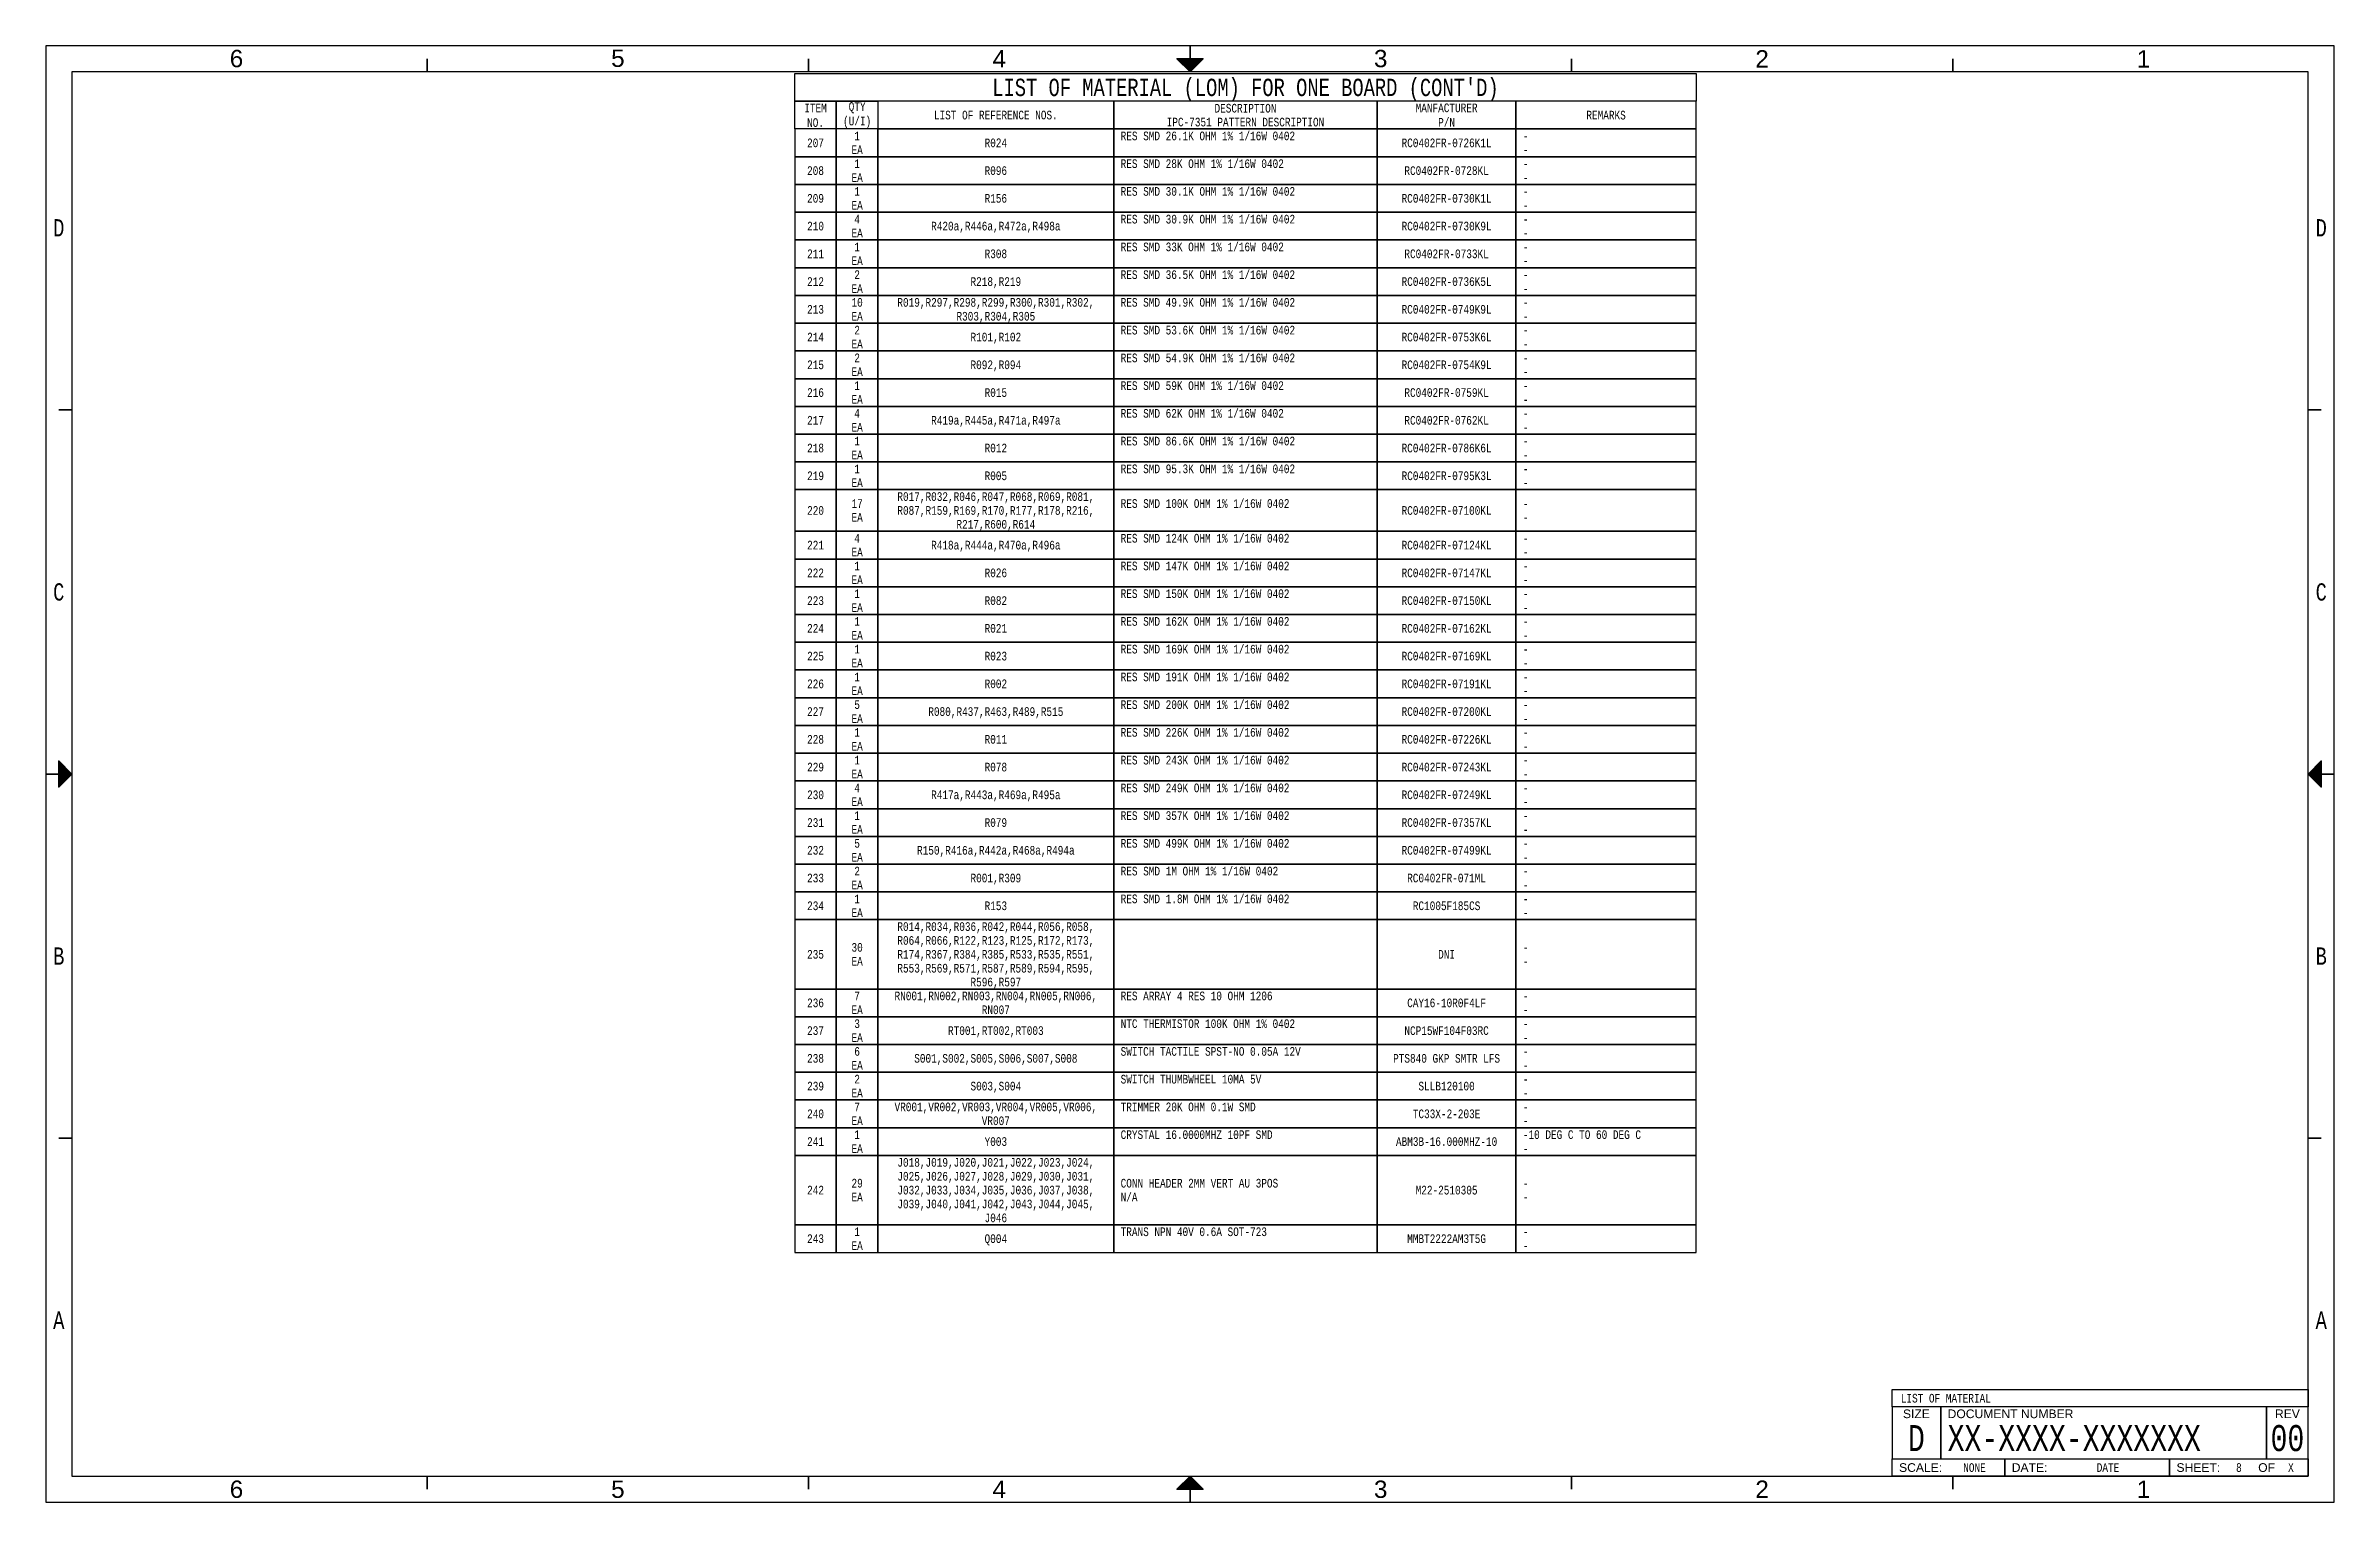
# Paper-space layout '08' of a CAD drawing. Header units: inches. Extents: x 0.2 to 16.8, y 0.2 to 10.8.
import ezdxf
from ezdxf.enums import TextEntityAlignment as Align

# ---------------------------------------------------------------- set-up
doc = ezdxf.new("R2010")
doc.units = ezdxf.units.IN
doc.header["$MEASUREMENT"] = 0
for name, color, linetype in [('BORDER', 13, 'Continuous'), ('SIGNAL', 84, 'Continuous'), ('TEXT', 252, 'Continuous')]:
    doc.layers.add(name, color=color, linetype=linetype)
doc.styles.add('Monotxt_75', font='monotxt.shx', dxfattribs={"width": 0.75})
doc.styles.get("Standard").update_dxf_attribs({"font": 'arial.ttf'})

# ---------------------------------------------------------------- blocks, each defined once
blk = doc.blocks.new('ANSI B Frame')
at = {"layer": 'BORDER', "lineweight": 35}
h = blk.add_hatch(color=256, dxfattribs=at)
h.dxf.hatch_style = 1
h.paths.add_polyline_path([(8.59375, 10.65625), (8.5, 10.65625), (8.5, 10.5625)])
h.paths.add_polyline_path([(8.5, 10.5625), (8.5, 10.65625), (8.40625, 10.65625)])
h = blk.add_hatch(color=256, dxfattribs=at)
h.dxf.hatch_style = 1
h.paths.add_polyline_path([(0.34375, 5.59375), (0.34375, 5.5), (0.4375, 5.5)])
h.paths.add_polyline_path([(0.4375, 5.5), (0.34375, 5.5), (0.34375, 5.40625)])
h = blk.add_hatch(color=256, dxfattribs=at)
h.dxf.hatch_style = 1
h.paths.add_polyline_path([(16.65625, 5.59375), (16.65625, 5.5), (16.5625, 5.5)])
h.paths.add_polyline_path([(16.5625, 5.5), (16.65625, 5.5), (16.65625, 5.40625)])
h = blk.add_hatch(color=256, dxfattribs=at)
h.dxf.hatch_style = 1
h.paths.add_polyline_path([(8.59375, 0.34375), (8.5, 0.34375), (8.5, 0.4375)])
h.paths.add_polyline_path([(8.5, 0.4375), (8.5, 0.34375), (8.40625, 0.34375)])
at = {"layer": 'BORDER'}
for points in [[(0.25, 0.25), (16.75, 0.25), (16.75, 10.75), (0.25, 10.75)], [(0.4375, 0.4375), (16.5625, 0.4375), (16.5625, 10.5625), (0.4375, 10.5625)], [(13.5625, 1.0625), (16.5625, 1.0625), (16.5625, 0.9375), (13.5625, 0.9375)], [(13.5625, 0.9375), (13.5625, 0.5625), (13.9125, 0.5625), (13.9125, 0.9375), (13.9125, 0.5625), (16.2625, 0.5625), (16.2625, 0.9375), (16.2625, 0.5625), (16.5625, 0.5625), (16.5625, 0.9375)], [(16.5625, 0.4375), (15.5625, 0.4375), (15.5625, 0.5625), (15.5625, 0.4375), (14.375, 0.4375), (14.375, 0.5625), (14.375, 0.4375), (13.5625, 0.4375), (13.5625, 0.5625), (16.5625, 0.5625)]]:
    blk.add_lwpolyline(points, close=True, dxfattribs=at)
at = {"layer": 'BORDER', "lineweight": 35}
for points in [[(8.5, 10.5625), (8.5, 10.75)], [(3, 10.65625), (3, 10.5625)], [(5.75, 10.65625), (5.75, 10.5625)], [(11.25, 10.65625), (11.25, 10.5625)], [(14, 10.65625), (14, 10.5625)], [(0.34375, 8.125), (0.4375, 8.125)], [(16.65625, 8.125), (16.5625, 8.125)], [(0.4375, 5.5), (0.25, 5.5)], [(16.5625, 5.5), (16.75, 5.5)], [(0.34375, 2.875), (0.4375, 2.875)], [(16.65625, 2.875), (16.5625, 2.875)], [(3, 0.34375), (3, 0.4375)], [(5.75, 0.34375), (5.75, 0.4375)], [(8.5, 0.4375), (8.5, 0.25)], [(11.25, 0.34375), (11.25, 0.4375)], [(14, 0.34375), (14, 0.4375)]]:
    blk.add_lwpolyline(points, dxfattribs=at)
for points in [[(8.5, 10.5625), (8.59375, 10.65625), (8.40625, 10.65625)], [(0.4375, 5.5), (0.34375, 5.59375), (0.34375, 5.40625)], [(16.5625, 5.5), (16.65625, 5.59375), (16.65625, 5.40625)], [(8.5, 0.4375), (8.59375, 0.34375), (8.40625, 0.34375)]]:
    blk.add_lwpolyline(points, close=True, dxfattribs=at)
at = {"layer": 'BORDER', "style": 'Monotxt_75', "width": 0.75}
for s, p in [('D', (0.34375, 9.4375)), ('D', (16.65625, 9.4375)), ('C', (0.34375, 6.8125)), ('C', (16.65625, 6.8125)), ('B', (0.34375, 4.1875)), ('B', (16.65625, 4.1875)), ('A', (0.34375, 1.5625)), ('A', (16.65625, 1.5625))]:
    blk.add_text(s, height=0.125, dxfattribs=at).set_placement(p, align=Align.MIDDLE_CENTER)
at = {"layer": 'BORDER'}
for s, p in [('SIZE', (13.7375, 0.8875)), ('REV', (16.4125, 0.8875)), ('OF', (16.2625, 0.5))]:
    blk.add_text(s, height=0.0625, dxfattribs=at).set_placement(p, align=Align.MIDDLE_CENTER)
for s, p in [('DOCUMENT NUMBER', (13.9625, 0.8875)), ('SCALE:', (13.6125, 0.5)), ('DATE:', (14.425, 0.5)), ('SHEET:', (15.6125, 0.5))]:
    blk.add_text(s, height=0.0625, dxfattribs=at).set_placement(p, align=Align.MIDDLE_LEFT)
at = {"layer": 'BORDER', "flags": 8}
for tag, p in [('ZN6', (1.625, 10.65787)), ('ZN5', (4.375, 10.66009)), ('ZN4', (7.125, 10.65625)), ('ZN3', (9.875, 10.65796)), ('ZN2', (12.625, 10.65574)), ('ZN1', (15.375, 10.65574)), ('ZN6', (1.625, 0.34375)), ('ZN5', (4.375, 0.34375)), ('ZN4', (7.125, 0.34375)), ('ZN3', (9.875, 0.34375)), ('ZN2', (12.625, 0.34375)), ('ZN1', (15.375, 0.34375))]:
    blk.add_attdef(tag, text='', height=0.125, dxfattribs=at).set_placement(p, align=Align.MIDDLE_CENTER)
at = {"layer": 'TEXT', "style": 'Monotxt_75', "width": 0.75, "flags": 8}
for tag, height, p in [('DESRP', 0.0625, (13.625, 1)), ('DWG_NO', 0.1875, (13.9625, 0.7125))]:
    blk.add_attdef(tag, text='', height=height, dxfattribs=at).set_placement(p, align=Align.MIDDLE_LEFT)
for tag, height, p in [('SHTSZ', 0.1875, (13.7375, 0.7125)), ('REV', 0.1875, (16.4125, 0.7125)), ('SCALE', 0.0625, (14.15625, 0.5)), ('REVDATE', 0.0625, (15.11875, 0.5)), ('CURRSHT', 0.0625, (16.0625, 0.5)), ('LASTSHT', 0.0625, (16.4375, 0.5))]:
    blk.add_attdef(tag, text='', height=height, dxfattribs=at).set_placement(p, align=Align.MIDDLE_CENTER)
blk = doc.blocks.new('LOM_HEADER_CONTD')
at = {"layer": 'BORDER'}
for points in [[(6.5, -0.2), (0, -0.2), (0, 0), (6.5, 0)], [(0, -0.2), (0.3, -0.2), (0.3, -0.4), (0, -0.4)], [(0.3, -0.2), (0.6, -0.2), (0.6, -0.4), (0.3, -0.4)], [(0.6, -0.4), (2.3, -0.4), (2.3, -0.2), (0.6, -0.2)], [(2.3, -0.4), (4.2, -0.4), (4.2, -0.2), (2.3, -0.2)], [(4.2, -0.4), (5.2, -0.4), (5.2, -0.2), (4.2, -0.2)], [(5.2, -0.4), (6.5, -0.4), (6.5, -0.2), (5.2, -0.2)]]:
    blk.add_lwpolyline(points, close=True, dxfattribs=at)
at = {"layer": 'TEXT', "style": 'Monotxt_75', "width": 0.75}
for s, height, p in [("LIST OF MATERIAL (LOM) FOR ONE BOARD (CONT'D)", 0.125, (3.25, -0.1)), ('IPC-7351 PATTERN DESCRIPTION', 0.0625, (3.25, -0.35)), ('DESCRIPTION', 0.0625, (3.25, -0.25)), ('REMARKS', 0.0625, (5.85, -0.3))]:
    blk.add_text(s, height=height, dxfattribs=at).set_placement(p, align=Align.MIDDLE_CENTER)
at = {"layer": 'TEXT', "char_height": 0.0625, "attachment_point": 5, "style": 'Monotxt_75'}
for s, insert, width in [('ITEM\\PNO.', (0.15, -0.302), 0.16406), ('QTY\\P(U/I)', (0.45, -0.3), 0.20312), ('LIST OF REFERENCE NOS.', (1.45, -0.3), 1.1), ('MANFACTURER\\PP/N', (4.7, -0.3), 0.5)]:
    blk.add_mtext(s, dxfattribs=dict(at, insert=insert, width=width))
blk = doc.blocks.new('LOM_REF01L')
at = {"layer": 'BORDER'}
for points in [[(0.3, 0), (0, 0), (0, -0.2), (0.3, -0.2)], [(0.6, 0), (0.3, 0), (0.3, -0.2), (0.6, -0.2)], [(2.3, 0), (0.6, 0), (0.6, -0.2), (2.3, -0.2)], [(4.2, 0), (2.3, 0), (2.3, -0.2), (4.2, -0.2)], [(5.2, 0), (4.2, 0), (4.2, -0.2), (5.2, -0.2)], [(6.5, 0), (5.2, 0), (5.2, -0.2), (6.5, -0.2)]]:
    blk.add_lwpolyline(points, close=True, dxfattribs=at)
at = {"layer": 'TEXT', "style": 'Monotxt_75', "width": 0.75, "flags": 8}
for tag, p in [('ITEM', (0.15, -0.1)), ('QTY', (0.45, -0.05)), ('U/I', (0.45, -0.15)), ('REFNOLIST', (1.45, -0.1)), ('MFGPN', (4.7, -0.1))]:
    blk.add_attdef(tag, text='', height=0.0625, dxfattribs=at).set_placement(p, align=Align.MIDDLE_CENTER)
for tag, p in [('DESCP', (2.35, -0.05)), ('IPC7351CODE', (2.35, -0.15)), ('REMARKS_L1', (5.25, -0.05)), ('REMARKS_L2', (5.25, -0.15))]:
    blk.add_attdef(tag, text='', height=0.0625, dxfattribs=at).set_placement(p, align=Align.MIDDLE_LEFT)
blk = doc.blocks.new('LOM_REF03L')
at = {"layer": 'BORDER'}
for points in [[(0.3, 0), (0, 0), (0, -0.3), (0.3, -0.3)], [(0.6, 0), (0.3, 0), (0.3, -0.3), (0.6, -0.3)], [(2.3, 0), (0.6, 0), (0.6, -0.3), (2.3, -0.3)], [(4.2, 0), (2.3, 0), (2.3, -0.3), (4.2, -0.3)], [(5.2, 0), (4.2, 0), (4.2, -0.3), (5.2, -0.3)], [(6.5, 0), (5.2, 0), (5.2, -0.3), (6.5, -0.3)]]:
    blk.add_lwpolyline(points, close=True, dxfattribs=at)
at = {"layer": 'TEXT', "style": 'Monotxt_75', "width": 0.75, "flags": 8}
for tag, p in [('ITEM', (0.15, -0.15)), ('QTY', (0.45, -0.1)), ('U/I', (0.45, -0.2)), ('REFNOLIST_L1', (1.45, -0.05)), ('REFNOLIST_L2', (1.45, -0.15)), ('MFGPN', (4.7, -0.15)), ('REFNOLIST_L3', (1.45, -0.25))]:
    blk.add_attdef(tag, text='', height=0.0625, dxfattribs=at).set_placement(p, align=Align.MIDDLE_CENTER)
for tag, p in [('DESCP', (2.35, -0.1)), ('REMARKS_L1', (5.25, -0.1)), ('IPC7351CODE', (2.35, -0.2)), ('REMARKS_L2', (5.25, -0.2))]:
    blk.add_attdef(tag, text='', height=0.0625, dxfattribs=at).set_placement(p, align=Align.MIDDLE_LEFT)
blk = doc.blocks.new('LOM_REF05L')
at = {"layer": 'BORDER'}
for points in [[(0.3, 0), (0, 0), (0, -0.5), (0.3, -0.5)], [(0.6, 0), (0.3, 0), (0.3, -0.5), (0.6, -0.5)], [(2.3, 0), (0.6, 0), (0.6, -0.5), (2.3, -0.5)], [(4.2, 0), (2.3, 0), (2.3, -0.5), (4.2, -0.5)], [(5.2, 0), (4.2, 0), (4.2, -0.5), (5.2, -0.5)], [(6.5, 0), (5.2, 0), (5.2, -0.5), (6.5, -0.5)]]:
    blk.add_lwpolyline(points, close=True, dxfattribs=at)
at = {"layer": 'TEXT', "style": 'Monotxt_75', "width": 0.75, "flags": 8}
for tag, p in [('REFNOLIST_L1', (1.45, -0.05)), ('REFNOLIST_L2', (1.45, -0.15)), ('ITEM', (0.15, -0.25)), ('QTY', (0.45, -0.2)), ('U/I', (0.45, -0.3)), ('REFNOLIST_L3', (1.45, -0.25)), ('REFNOLIST_L4', (1.45, -0.35)), ('MFGPN', (4.7, -0.25)), ('REFNOLIST_L5', (1.45, -0.45))]:
    blk.add_attdef(tag, text='', height=0.0625, dxfattribs=at).set_placement(p, align=Align.MIDDLE_CENTER)
for tag, p in [('DESCP', (2.35, -0.2)), ('IPC7351CODE', (2.35, -0.3)), ('REMARKS_L1', (5.25, -0.2)), ('REMARKS_L2', (5.25, -0.3))]:
    blk.add_attdef(tag, text='', height=0.0625, dxfattribs=at).set_placement(p, align=Align.MIDDLE_LEFT)
blk = doc.blocks.new('LOM_REF02L')
at = {"layer": 'BORDER'}
for points in [[(0.3, 0), (0, 0), (0, -0.2), (0.3, -0.2)], [(0.6, 0), (0.3, 0), (0.3, -0.2), (0.6, -0.2)], [(2.3, 0), (0.6, 0), (0.6, -0.2), (2.3, -0.2)], [(4.2, 0), (2.3, 0), (2.3, -0.2), (4.2, -0.2)], [(5.2, 0), (4.2, 0), (4.2, -0.2), (5.2, -0.2)], [(6.5, 0), (5.2, 0), (5.2, -0.2), (6.5, -0.2)]]:
    blk.add_lwpolyline(points, close=True, dxfattribs=at)
at = {"layer": 'TEXT', "style": 'Monotxt_75', "width": 0.75, "flags": 8}
for tag, p in [('ITEM', (0.15, -0.1)), ('QTY', (0.45, -0.05)), ('U/I', (0.45, -0.15)), ('REFNOLIST_L1', (1.45, -0.05)), ('REFNOLIST_L2', (1.45, -0.15)), ('MFGPN', (4.7, -0.1))]:
    blk.add_attdef(tag, text='', height=0.0625, dxfattribs=at).set_placement(p, align=Align.MIDDLE_CENTER)
for tag, p in [('DESCP', (2.35, -0.05)), ('IPC7351CODE', (2.35, -0.15)), ('REMARKS_L1', (5.25, -0.05)), ('REMARKS_L2', (5.25, -0.15))]:
    blk.add_attdef(tag, text='', height=0.0625, dxfattribs=at).set_placement(p, align=Align.MIDDLE_LEFT)
blk = doc.blocks.new('LOM_REF1L')
at = {"layer": 'BORDER'}
for points in [[(0.3, 0), (0, 0), (0, -0.2), (0.3, -0.2)], [(0.6, 0), (0.3, 0), (0.3, -0.2), (0.6, -0.2)], [(2.3, 0), (0.6, 0), (0.6, -0.2), (2.3, -0.2)], [(4.2, 0), (2.3, 0), (2.3, -0.2), (4.2, -0.2)], [(5.2, 0), (4.2, 0), (4.2, -0.2), (5.2, -0.2)], [(6.5, 0), (5.2, 0), (5.2, -0.2), (6.5, -0.2)]]:
    blk.add_lwpolyline(points, close=True, dxfattribs=at)
at = {"layer": 'TEXT', "style": 'Monotxt_75', "width": 0.75, "flags": 8}
for tag, p in [('ITEM', (0.15, -0.1)), ('QTY', (0.45, -0.05)), ('U/I', (0.45, -0.15)), ('REFNOLIST', (1.45, -0.1)), ('MFGPN', (4.7, -0.1))]:
    blk.add_attdef(tag, text='', height=0.0625, dxfattribs=at).set_placement(p, align=Align.MIDDLE_CENTER)
for tag, p in [('DESCP', (2.35, -0.05)), ('IPC7351CODE', (2.35, -0.15)), ('REMARKS_L1', (5.25, -0.05)), ('REMARKS_L2', (5.25, -0.15))]:
    blk.add_attdef(tag, text='', height=0.0625, dxfattribs=at).set_placement(p, align=Align.MIDDLE_LEFT)

psp = doc.layouts.new('08')

# ---------------------------------------------------------------- block references
ref = psp.add_blockref('ANSI B Frame', (0, 0))
ref.add_attrib('SHTSZ', 'D', dxfattribs={"layer": 'TEXT', "height": 0.1875, "style": 'Monotxt_75', "width": 0.75}).set_placement((13.7375, 0.7125), align=Align.MIDDLE_CENTER)
ref.add_attrib('DWG_NO', 'XX-XXXX-XXXXXXX', dxfattribs={"layer": 'TEXT', "height": 0.1875, "style": 'Monotxt_75', "width": 0.75}).set_placement((13.9625, 0.7125), align=Align.MIDDLE_LEFT)
ref.add_attrib('REV', '00', dxfattribs={"layer": 'TEXT', "height": 0.1875, "style": 'Monotxt_75', "width": 0.75}).set_placement((16.4125, 0.7125), align=Align.MIDDLE_CENTER)
ref.add_attrib('SCALE', 'NONE', dxfattribs={"layer": 'TEXT', "height": 0.0625, "style": 'Monotxt_75', "width": 0.75}).set_placement((14.1562, 0.5), align=Align.MIDDLE_CENTER)
ref.add_attrib('REVDATE', 'DATE', dxfattribs={"layer": 'TEXT', "height": 0.0625, "style": 'Monotxt_75', "width": 0.75}).set_placement((15.1188, 0.5), align=Align.MIDDLE_CENTER)
ref.add_attrib('CURRSHT', '8', dxfattribs={"layer": 'TEXT', "height": 0.0625, "style": 'Monotxt_75', "width": 0.75}).set_placement((16.0625, 0.5), align=Align.MIDDLE_CENTER)
ref.add_attrib('LASTSHT', 'X', dxfattribs={"layer": 'TEXT', "height": 0.0625, "style": 'Monotxt_75', "width": 0.75}).set_placement((16.4375, 0.5), align=Align.MIDDLE_CENTER)
ref.add_attrib('DESRP', 'LIST OF MATERIAL', dxfattribs={"layer": 'TEXT', "height": 0.0625, "style": 'Monotxt_75', "width": 0.75}).set_placement((13.625, 1), align=Align.MIDDLE_LEFT)
ref.add_attrib('ZN1', '1', dxfattribs={"layer": 'BORDER', "height": 0.125}).set_placement((15.375, 0.3438), align=Align.MIDDLE_CENTER)
ref.add_attrib('ZN1', '1', dxfattribs={"layer": 'BORDER', "height": 0.125}).set_placement((15.375, 10.6557), align=Align.MIDDLE_CENTER)
ref.add_attrib('ZN2', '2', dxfattribs={"layer": 'BORDER', "height": 0.125}).set_placement((12.625, 0.3438), align=Align.MIDDLE_CENTER)
ref.add_attrib('ZN2', '2', dxfattribs={"layer": 'BORDER', "height": 0.125}).set_placement((12.625, 10.6557), align=Align.MIDDLE_CENTER)
ref.add_attrib('ZN3', '3', dxfattribs={"layer": 'BORDER', "height": 0.125}).set_placement((9.875, 0.3438), align=Align.MIDDLE_CENTER)
ref.add_attrib('ZN3', '3', dxfattribs={"layer": 'BORDER', "height": 0.125}).set_placement((9.875, 10.658), align=Align.MIDDLE_CENTER)
ref.add_attrib('ZN4', '4', dxfattribs={"layer": 'BORDER', "height": 0.125}).set_placement((7.125, 0.3438), align=Align.MIDDLE_CENTER)
ref.add_attrib('ZN4', '4', dxfattribs={"layer": 'BORDER', "height": 0.125}).set_placement((7.125, 10.6562), align=Align.MIDDLE_CENTER)
ref.add_attrib('ZN5', '5', dxfattribs={"layer": 'BORDER', "height": 0.125}).set_placement((4.375, 0.3438), align=Align.MIDDLE_CENTER)
ref.add_attrib('ZN5', '5', dxfattribs={"layer": 'BORDER', "height": 0.125}).set_placement((4.375, 10.6601), align=Align.MIDDLE_CENTER)
ref.add_attrib('ZN6', '6', dxfattribs={"layer": 'BORDER', "height": 0.125}).set_placement((1.625, 0.3438), align=Align.MIDDLE_CENTER)
ref.add_attrib('ZN6', '6', dxfattribs={"layer": 'BORDER', "height": 0.125}).set_placement((1.625, 10.6579), align=Align.MIDDLE_CENTER)
for name, p, values in [('LOM_REF01L', (5.65, 10.15), {'ITEM': '207', 'QTY': '1', 'U/I': 'EA', 'REFNOLIST': 'R024', 'DESCP': 'RES SMD 26.1K OHM 1% 1/16W 0402', 'MFGPN': 'RC0402FR-0726K1L', 'REMARKS_L1': '-', 'REMARKS_L2': '-'}), ('LOM_REF01L', (5.65, 9.95), {'ITEM': '208', 'QTY': '1', 'U/I': 'EA', 'REFNOLIST': 'R096', 'DESCP': 'RES SMD 28K OHM 1% 1/16W 0402', 'MFGPN': 'RC0402FR-0728KL', 'REMARKS_L1': '-', 'REMARKS_L2': '-'}), ('LOM_REF01L', (5.65, 9.75), {'ITEM': '209', 'QTY': '1', 'U/I': 'EA', 'REFNOLIST': 'R156', 'DESCP': 'RES SMD 30.1K OHM 1% 1/16W 0402', 'MFGPN': 'RC0402FR-0730K1L', 'REMARKS_L1': '-', 'REMARKS_L2': '-'}), ('LOM_REF01L', (5.65, 9.55), {'ITEM': '210', 'QTY': '4', 'U/I': 'EA', 'REFNOLIST': 'R420a,R446a,R472a,R498a', 'DESCP': 'RES SMD 30.9K OHM 1% 1/16W 0402', 'MFGPN': 'RC0402FR-0730K9L', 'REMARKS_L1': '-', 'REMARKS_L2': '-'}), ('LOM_REF01L', (5.65, 9.35), {'ITEM': '211', 'QTY': '1', 'U/I': 'EA', 'REFNOLIST': 'R308', 'DESCP': 'RES SMD 33K OHM 1% 1/16W 0402', 'MFGPN': 'RC0402FR-0733KL', 'REMARKS_L1': '-', 'REMARKS_L2': '-'}), ('LOM_REF01L', (5.65, 9.15), {'ITEM': '212', 'QTY': '2', 'U/I': 'EA', 'REFNOLIST': 'R218,R219', 'DESCP': 'RES SMD 36.5K OHM 1% 1/16W 0402', 'MFGPN': 'RC0402FR-0736K5L', 'REMARKS_L1': '-', 'REMARKS_L2': '-'}), ('LOM_REF02L', (5.65, 8.95), {'ITEM': '213', 'QTY': '10', 'U/I': 'EA', 'REFNOLIST_L1': 'R019,R297,R298,R299,R300,R301,R302,', 'REFNOLIST_L2': 'R303,R304,R305', 'DESCP': 'RES SMD 49.9K OHM 1% 1/16W 0402', 'MFGPN': 'RC0402FR-0749K9L', 'REMARKS_L1': '-', 'REMARKS_L2': '-'}), ('LOM_REF01L', (5.65, 8.75), {'ITEM': '214', 'QTY': '2', 'U/I': 'EA', 'REFNOLIST': 'R101,R102', 'DESCP': 'RES SMD 53.6K OHM 1% 1/16W 0402', 'MFGPN': 'RC0402FR-0753K6L', 'REMARKS_L1': '-', 'REMARKS_L2': '-'}), ('LOM_REF01L', (5.65, 8.55), {'ITEM': '215', 'QTY': '2', 'U/I': 'EA', 'REFNOLIST': 'R092,R094', 'DESCP': 'RES SMD 54.9K OHM 1% 1/16W 0402', 'MFGPN': 'RC0402FR-0754K9L', 'REMARKS_L1': '-', 'REMARKS_L2': '-'}), ('LOM_REF01L', (5.65, 8.35), {'ITEM': '216', 'QTY': '1', 'U/I': 'EA', 'REFNOLIST': 'R015', 'DESCP': 'RES SMD 59K OHM 1% 1/16W 0402', 'MFGPN': 'RC0402FR-0759KL', 'REMARKS_L1': '-', 'REMARKS_L2': '-'}), ('LOM_REF01L', (5.65, 8.15), {'ITEM': '217', 'QTY': '4', 'U/I': 'EA', 'REFNOLIST': 'R419a,R445a,R471a,R497a', 'DESCP': 'RES SMD 62K OHM 1% 1/16W 0402', 'MFGPN': 'RC0402FR-0762KL', 'REMARKS_L1': '-', 'REMARKS_L2': '-'}), ('LOM_REF01L', (5.65, 7.95), {'ITEM': '218', 'QTY': '1', 'U/I': 'EA', 'REFNOLIST': 'R012', 'DESCP': 'RES SMD 86.6K OHM 1% 1/16W 0402', 'MFGPN': 'RC0402FR-0786K6L', 'REMARKS_L1': '-', 'REMARKS_L2': '-'}), ('LOM_REF01L', (5.65, 7.75), {'ITEM': '219', 'QTY': '1', 'U/I': 'EA', 'REFNOLIST': 'R005', 'DESCP': 'RES SMD 95.3K OHM 1% 1/16W 0402', 'MFGPN': 'RC0402FR-0795K3L', 'REMARKS_L1': '-', 'REMARKS_L2': '-'}), ('LOM_REF03L', (5.65, 7.55), {'ITEM': '220', 'QTY': '17', 'U/I': 'EA', 'REFNOLIST_L1': 'R017,R032,R046,R047,R068,R069,R081,', 'REFNOLIST_L2': 'R087,R159,R169,R170,R177,R178,R216,', 'REFNOLIST_L3': 'R217,R600,R614', 'DESCP': 'RES SMD 100K OHM 1% 1/16W 0402', 'MFGPN': 'RC0402FR-07100KL', 'REMARKS_L1': '-', 'REMARKS_L2': '-'}), ('LOM_REF01L', (5.65, 7.25), {'ITEM': '221', 'QTY': '4', 'U/I': 'EA', 'REFNOLIST': 'R418a,R444a,R470a,R496a', 'DESCP': 'RES SMD 124K OHM 1% 1/16W 0402', 'MFGPN': 'RC0402FR-07124KL', 'REMARKS_L1': '-', 'REMARKS_L2': '-'}), ('LOM_REF01L', (5.65, 7.05), {'ITEM': '222', 'QTY': '1', 'U/I': 'EA', 'REFNOLIST': 'R026', 'DESCP': 'RES SMD 147K OHM 1% 1/16W 0402', 'MFGPN': 'RC0402FR-07147KL', 'REMARKS_L1': '-', 'REMARKS_L2': '-'}), ('LOM_REF01L', (5.65, 6.85), {'ITEM': '223', 'QTY': '1', 'U/I': 'EA', 'REFNOLIST': 'R082', 'DESCP': 'RES SMD 150K OHM 1% 1/16W 0402', 'MFGPN': 'RC0402FR-07150KL', 'REMARKS_L1': '-', 'REMARKS_L2': '-'}), ('LOM_REF01L', (5.65, 6.65), {'ITEM': '224', 'QTY': '1', 'U/I': 'EA', 'REFNOLIST': 'R021', 'DESCP': 'RES SMD 162K OHM 1% 1/16W 0402', 'MFGPN': 'RC0402FR-07162KL', 'REMARKS_L1': '-', 'REMARKS_L2': '-'}), ('LOM_REF01L', (5.65, 6.45), {'ITEM': '225', 'QTY': '1', 'U/I': 'EA', 'REFNOLIST': 'R023', 'DESCP': 'RES SMD 169K OHM 1% 1/16W 0402', 'MFGPN': 'RC0402FR-07169KL', 'REMARKS_L1': '-', 'REMARKS_L2': '-'}), ('LOM_REF01L', (5.65, 6.25), {'ITEM': '226', 'QTY': '1', 'U/I': 'EA', 'REFNOLIST': 'R002', 'DESCP': 'RES SMD 191K OHM 1% 1/16W 0402', 'MFGPN': 'RC0402FR-07191KL', 'REMARKS_L1': '-', 'REMARKS_L2': '-'}), ('LOM_REF01L', (5.65, 6.05), {'ITEM': '227', 'QTY': '5', 'U/I': 'EA', 'REFNOLIST': 'R080,R437,R463,R489,R515', 'DESCP': 'RES SMD 200K OHM 1% 1/16W 0402', 'MFGPN': 'RC0402FR-07200KL', 'REMARKS_L1': '-', 'REMARKS_L2': '-'}), ('LOM_REF01L', (5.65, 5.85), {'ITEM': '228', 'QTY': '1', 'U/I': 'EA', 'REFNOLIST': 'R011', 'DESCP': 'RES SMD 226K OHM 1% 1/16W 0402', 'MFGPN': 'RC0402FR-07226KL', 'REMARKS_L1': '-', 'REMARKS_L2': '-'}), ('LOM_REF01L', (5.65, 5.65), {'ITEM': '229', 'QTY': '1', 'U/I': 'EA', 'REFNOLIST': 'R078', 'DESCP': 'RES SMD 243K OHM 1% 1/16W 0402', 'MFGPN': 'RC0402FR-07243KL', 'REMARKS_L1': '-', 'REMARKS_L2': '-'}), ('LOM_REF01L', (5.65, 5.45), {'ITEM': '230', 'QTY': '4', 'U/I': 'EA', 'REFNOLIST': 'R417a,R443a,R469a,R495a', 'DESCP': 'RES SMD 249K OHM 1% 1/16W 0402', 'MFGPN': 'RC0402FR-07249KL', 'REMARKS_L1': '-', 'REMARKS_L2': '-'}), ('LOM_REF01L', (5.65, 5.25), {'ITEM': '231', 'QTY': '1', 'U/I': 'EA', 'REFNOLIST': 'R079', 'DESCP': 'RES SMD 357K OHM 1% 1/16W 0402', 'MFGPN': 'RC0402FR-07357KL', 'REMARKS_L1': '-', 'REMARKS_L2': '-'}), ('LOM_REF01L', (5.65, 5.05), {'ITEM': '232', 'QTY': '5', 'U/I': 'EA', 'REFNOLIST': 'R150,R416a,R442a,R468a,R494a', 'DESCP': 'RES SMD 499K OHM 1% 1/16W 0402', 'MFGPN': 'RC0402FR-07499KL', 'REMARKS_L1': '-', 'REMARKS_L2': '-'}), ('LOM_REF01L', (5.65, 4.85), {'ITEM': '233', 'QTY': '2', 'U/I': 'EA', 'REFNOLIST': 'R001,R309', 'DESCP': 'RES SMD 1M OHM 1% 1/16W 0402', 'MFGPN': 'RC0402FR-071ML', 'REMARKS_L1': '-', 'REMARKS_L2': '-'}), ('LOM_REF01L', (5.65, 4.65), {'ITEM': '234', 'QTY': '1', 'U/I': 'EA', 'REFNOLIST': 'R153', 'DESCP': 'RES SMD 1.8M OHM 1% 1/16W 0402', 'MFGPN': 'RC1005F185CS', 'REMARKS_L1': '-', 'REMARKS_L2': '-'}), ('LOM_REF02L', (5.65, 3.95), {'ITEM': '236', 'QTY': '7', 'U/I': 'EA', 'REFNOLIST_L1': 'RN001,RN002,RN003,RN004,RN005,RN006,', 'REFNOLIST_L2': 'RN007', 'DESCP': 'RES ARRAY 4 RES 10 OHM 1206', 'MFGPN': 'CAY16-10R0F4LF', 'REMARKS_L1': '-', 'REMARKS_L2': '-'}), ('LOM_REF01L', (5.65, 3.75), {'ITEM': '237', 'QTY': '3', 'U/I': 'EA', 'REFNOLIST': 'RT001,RT002,RT003', 'DESCP': 'NTC THERMISTOR 100K OHM 1% 0402', 'MFGPN': 'NCP15WF104F03RC', 'REMARKS_L1': '-', 'REMARKS_L2': '-'}), ('LOM_REF01L', (5.65, 3.55), {'ITEM': '238', 'QTY': '6', 'U/I': 'EA', 'REFNOLIST': 'S001,S002,S005,S006,S007,S008', 'DESCP': 'SWITCH TACTILE SPST-NO 0.05A 12V', 'MFGPN': 'PTS840 GKP SMTR LFS', 'REMARKS_L1': '-', 'REMARKS_L2': '-'}), ('LOM_REF01L', (5.65, 3.35), {'ITEM': '239', 'QTY': '2', 'U/I': 'EA', 'REFNOLIST': 'S003,S004', 'DESCP': 'SWITCH THUMBWHEEL 10MA 5V', 'MFGPN': 'SLLB120100', 'REMARKS_L1': '-', 'REMARKS_L2': '-'}), ('LOM_REF02L', (5.65, 3.15), {'ITEM': '240', 'QTY': '7', 'U/I': 'EA', 'REFNOLIST_L1': 'VR001,VR002,VR003,VR004,VR005,VR006,', 'REFNOLIST_L2': 'VR007', 'DESCP': 'TRIMMER 20K OHM 0.1W SMD', 'MFGPN': 'TC33X-2-203E', 'REMARKS_L1': '-', 'REMARKS_L2': '-'}), ('LOM_REF1L', (5.65, 2.95), {'ITEM': '241', 'QTY': '1', 'U/I': 'EA', 'REFNOLIST': 'Y003', 'DESCP': 'CRYSTAL 16.0000MHZ 10PF SMD', 'MFGPN': 'ABM3B-16.000MHZ-10', 'REMARKS_L1': '-10 DEG C TO 60 DEG C', 'REMARKS_L2': '-'})]:
    psp.add_blockref(name, p).add_auto_attribs(values)
ref = psp.add_blockref('LOM_REF05L', (5.65, 4.45))
ref.add_attrib('ITEM', '235', dxfattribs={"layer": 'TEXT', "height": 0.0625, "style": 'Monotxt_75', "width": 0.75, "flags": 8}).set_placement((5.8, 4.2), align=Align.MIDDLE_CENTER)
ref.add_attrib('QTY', '30', dxfattribs={"layer": 'TEXT', "height": 0.0625, "style": 'Monotxt_75', "width": 0.75, "flags": 8}).set_placement((6.1, 4.25), align=Align.MIDDLE_CENTER)
ref.add_attrib('U/I', 'EA', dxfattribs={"layer": 'TEXT', "height": 0.0625, "style": 'Monotxt_75', "width": 0.75, "flags": 8}).set_placement((6.1, 4.15), align=Align.MIDDLE_CENTER)
ref.add_attrib('REFNOLIST_L1', 'R014,R034,R036,R042,R044,R056,R058,', dxfattribs={"layer": 'TEXT', "height": 0.0625, "style": 'Monotxt_75', "width": 0.75, "flags": 8}).set_placement((7.1, 4.4), align=Align.MIDDLE_CENTER)
ref.add_attrib('REFNOLIST_L2', 'R064,R066,R122,R123,R125,R172,R173,', dxfattribs={"layer": 'TEXT', "height": 0.0625, "style": 'Monotxt_75', "width": 0.75, "flags": 8}).set_placement((7.1, 4.3), align=Align.MIDDLE_CENTER)
ref.add_attrib('REFNOLIST_L3', 'R174,R367,R384,R385,R533,R535,R551,', dxfattribs={"layer": 'TEXT', "height": 0.0625, "style": 'Monotxt_75', "width": 0.75, "flags": 8}).set_placement((7.1, 4.2), align=Align.MIDDLE_CENTER)
ref.add_attrib('REFNOLIST_L4', 'R553,R569,R571,R587,R589,R594,R595,', dxfattribs={"layer": 'TEXT', "height": 0.0625, "style": 'Monotxt_75', "width": 0.75, "flags": 8}).set_placement((7.1, 4.1), align=Align.MIDDLE_CENTER)
ref.add_attrib('REFNOLIST_L5', 'R596,R597', dxfattribs={"layer": 'TEXT', "height": 0.0625, "style": 'Monotxt_75', "width": 0.75, "flags": 8}).set_placement((7.1, 4), align=Align.MIDDLE_CENTER)
ref.add_attrib('MFGPN', 'DNI', dxfattribs={"layer": 'TEXT', "height": 0.0625, "style": 'Monotxt_75', "width": 0.75, "flags": 8}).set_placement((10.35, 4.2), align=Align.MIDDLE_CENTER)
ref.add_attrib('REMARKS_L1', '-', dxfattribs={"layer": 'TEXT', "height": 0.0625, "style": 'Monotxt_75', "width": 0.75, "flags": 8}).set_placement((10.9, 4.25), align=Align.MIDDLE_LEFT)
ref.add_attrib('REMARKS_L2', '-', dxfattribs={"layer": 'TEXT', "height": 0.0625, "style": 'Monotxt_75', "width": 0.75, "flags": 8}).set_placement((10.9, 4.15), align=Align.MIDDLE_LEFT)
at = {"layer": 'SIGNAL'}
psp.add_blockref('LOM_HEADER_CONTD', (5.65, 10.55), dxfattribs=at)
psp.add_blockref('LOM_REF01L', (5.65, 2.25), dxfattribs=at).add_auto_attribs({'ITEM': '243', 'QTY': '1', 'U/I': 'EA', 'REFNOLIST': 'Q004', 'DESCP': 'TRANS NPN 40V 0.6A SOT-723', 'MFGPN': 'MMBT2222AM3T5G', 'REMARKS_L1': '-', 'REMARKS_L2': '-'})
at = {"layer": 'TEXT'}
psp.add_blockref('LOM_REF05L', (5.65, 2.75), dxfattribs=at).add_auto_attribs({'ITEM': '242', 'QTY': '29', 'U/I': 'EA', 'REFNOLIST_L1': 'J018,J019,J020,J021,J022,J023,J024,', 'REFNOLIST_L2': 'J025,J026,J027,J028,J029,J030,J031,', 'REFNOLIST_L3': 'J032,J033,J034,J035,J036,J037,J038,', 'REFNOLIST_L4': 'J039,J040,J041,J042,J043,J044,J045,', 'REFNOLIST_L5': 'J046', 'DESCP': 'CONN HEADER 2MM VERT AU 3POS', 'IPC7351CODE': 'N/A', 'MFGPN': 'M22-2510305', 'REMARKS_L1': '-', 'REMARKS_L2': '-'})

doc.saveas('drawing.dxf')
